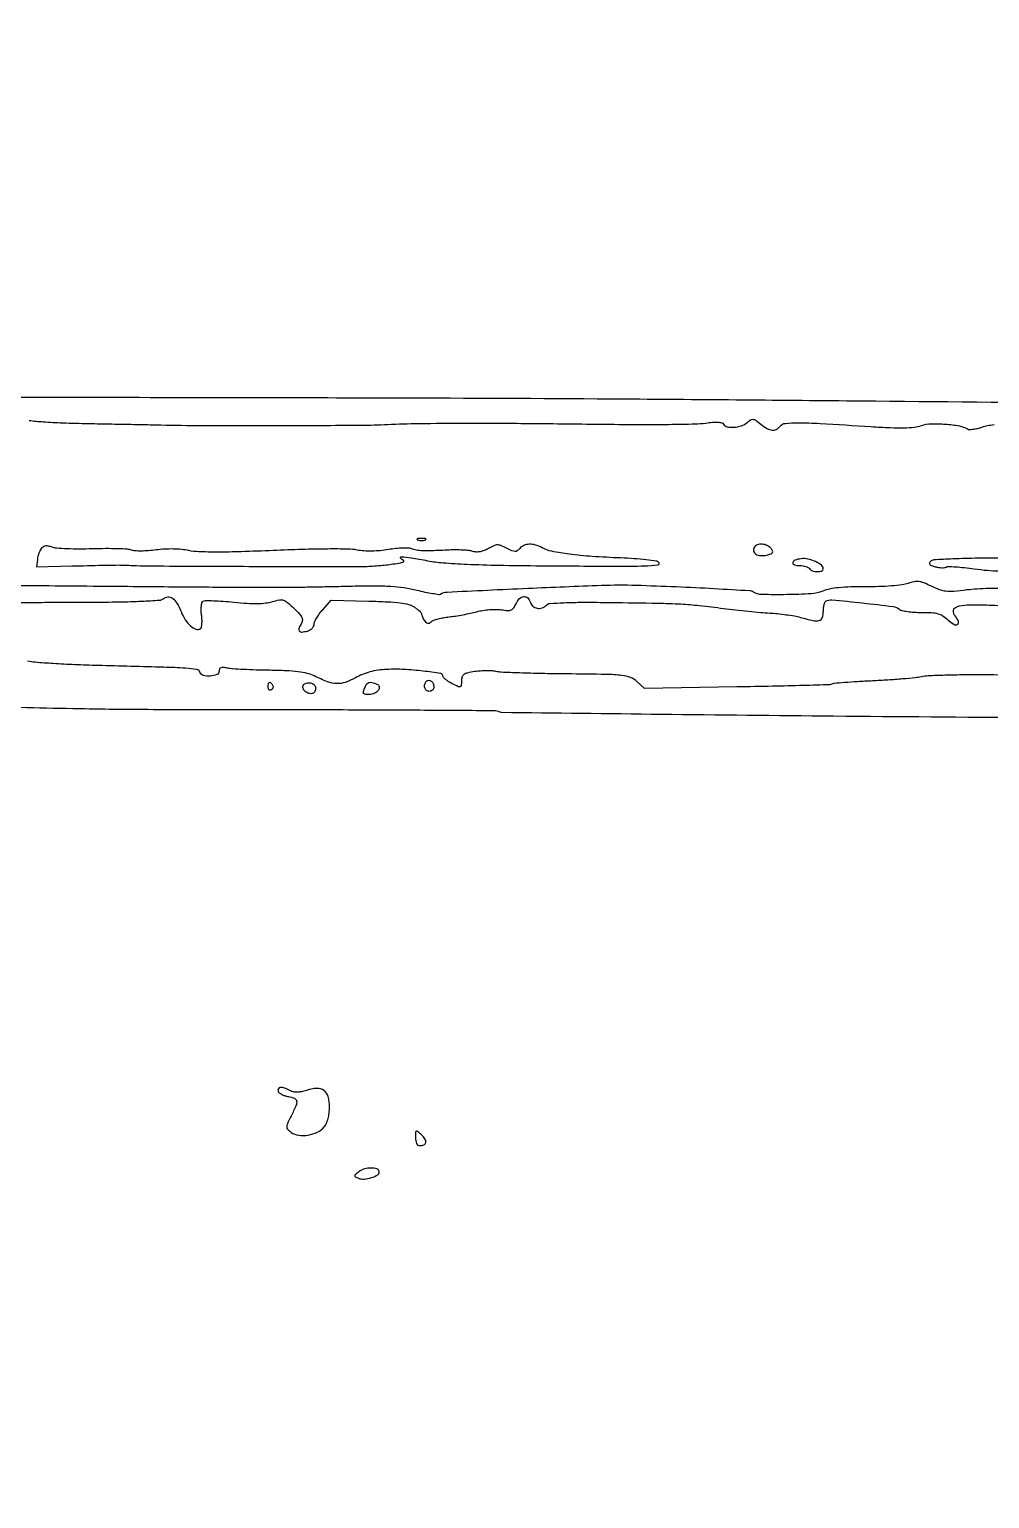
# Model space of a CAD drawing. Extents: x 0 to 5034, y 0 to 2560.
# Drawn here: x 2914.1 to 3227.2, y 0 to 478.7 of the extents above; entities that cross this region are included whole.
import ezdxf

# ---------------------------------------------------------------- set-up
doc = ezdxf.new("R2010")
doc.units = 0

msp = doc.modelspace()

# ---------------------------------------------------------------- linework, layer by layer
for points in [[(3231.001149, 296.554545, 0.009313), (3227.055595, 296.52576, 0.009306), (3223.102751, 296.349615, 0.015557), (3219.78936, 296.036382, -0.010655), (3215.522652, 295.590791, -0.046852), (3212.994229, 295.618323, -0.061721), (3210.862822, 296.112458, -0.027835), (3208.222552, 297.249822, 0.018086), (3205.762414, 298.366922, 0.066838), (3204.11602, 298.798904, 0.081759), (3202.591677, 298.737843, 0.035962), (3200.642759, 298.187783, -0.055356), (3198.719559, 297.724523, -0.011398), (3195.244965, 297.36543, -0.011749), (3191.133843, 297.13212, -0.010306), (3186.832356, 297.07799, 0.009042), (3181.94809, 297.028873, 0.017463), (3178.047415, 296.782569, 0.021609), (3174.997308, 296.349028, 0.052893), (3172.827719, 295.701377, -0.08352), (3169.03521, 294.816883, -0.012019), (3161.055955, 294.510046, -0.009653), (3152.980197, 294.549666, -0.133119), (3150.201347, 295.375561, 0.124426), (3149.012615, 295.751102, 0.000744), (3137.491029, 296.407719, 0.00327), (3125.054073, 297.016383, 0.002832), (3112, 297.495635, 0.016839), (3100.634306, 297.465599, 0.002256), (3076.71501, 296.488461, 0.000475), (3050.320908, 295.265783, 0.126393), (3048.154987, 294.598882, -0.175058), (3047.656361, 294.495965, -0.005879), (3045.636153, 294.811253, -0.010492), (3043.229828, 295.267948, -0.007047), (3040.5, 295.88595, 0.023056), (3036.369095, 296.683086, 0.020369), (3032.00778, 297.137375, 0.015753), (3026.697838, 297.304972, 0.00649), (3019.5, 297.21189, -0.00115), (3013.590045, 297.072329, -0.001006), (3007.409375, 296.953048, -0.001011), (3001.824177, 296.867802, -0.003016), (2998, 296.840241, -0.000853), (2991.543199, 296.843666, -0.000237), (2981.429316, 296.871079, -0.000186), (2971.367863, 296.906875, -0.001711), (2967, 296.938988, 0.000565), (2965.823138, 296.950338, 0.000003), (2953.304453, 297.056861, 0.000012), (2939.081054, 297.177473, 0.000008), (2922.483243, 297.317563, -0.001583), (2892.696228, 297.662845, -0.021187)], [(3256.111717, 356.857426, 0.000203), (3180.526485, 357.604496, 0.00074), (3103.572974, 358.219836, 0.001001), (3034, 358.533893, 0.000184), (2988.816654, 358.630806, 0.000095), (2932.307297, 358.720513, 0.000036), (2875.602303, 358.795675, 0.001669)], [(2911.155545, 257.814384, 0.001027), (2928.316365, 257.445063, 0.003341), (2949.425821, 257.175233, 0.001525), (2977, 257.091122, -0.00052), (3012.878934, 257.053781, -0.001022), (3041.418011, 256.936041, -0.000091), (3066.089566, 256.779305, -0.133892), (3066.959186, 256.536067, 0.132515), (3068.130254, 256.205093, 0.000037), (3120.094258, 255.588167, 0.000705), (3176.322442, 255.004112, 0.000487), (3240, 254.494499, -0.000533)], [(3408.458187, 266.676492, -0.000085), (3311.5, 267.576859, 0.000034), (3284.181915, 267.833341, 0.00004), (3258.334375, 268.072168, 0.000035), (3236.507384, 268.27055, 0.000254), (3226, 268.359969, 0.004087), (3219.042563, 268.358774, 0.005172), (3212.6125, 268.238591, 0.004128), (3207.229807, 268.037793, 0.041403), (3205, 267.750128, -0.027395), (3202.931889, 267.424264, -0.004383), (3198.85625, 267.045211, -0.004839), (3194.042352, 266.686912, -0.004226), (3189, 266.403421, 0.003109), (3184.156302, 266.141951, 0.004742), (3179.956284, 265.849021, 0.001826), (3176.360198, 265.550699, 0.117019), (3175.766072, 265.354209, -0.131075), (3175.134435, 265.164543, -0.00038), (3166.379177, 264.899285, -0.002198), (3156.468247, 264.650139, -0.001367), (3144.841307, 264.440784), (3114.650471, 263.979737), (3112.244816, 266.239869, 0.099207), (3110.14125, 267.548324, 0.063262), (3107.328095, 268.213923, 0.022393), (3102.328839, 268.520239, 0.001833), (3089.237964, 268.687175, -0.002642), (3081.16939, 268.803122, -0.00372), (3073.976411, 268.998057, -0.002194), (3067.921612, 269.233851, -0.050691), (3066.21308, 269.482656, 0.046562), (3064.982041, 269.672298, 0.016809), (3063.210409, 269.718684, 0.016503), (3061.25502, 269.639563, 0.018854), (3059.394696, 269.431938, 0.016733), (3056.956961, 268.982515, 0.098862), (3055.773781, 268.46424, 0.167862), (3055.194437, 267.666692, 0.074036), (3055, 266.360776, -0.023207), (3054.931092, 264.876915, -0.308944), (3054.599859, 264.477292, -0.182433), (3053.95961, 264.529573, -0.008719), (3052, 265.5, -0.021475), (3050.851079, 266.158122, -0.029301), (3049.88125, 266.853012, -0.029352), (3049.175634, 267.496, -0.195722), (3049, 267.927493, 0.369228), (3048.246552, 268.808698, 0.008921), (3042.518517, 269.605104, 0.017729), (3036.315213, 270.132748, 0.023803), (3030.674393, 270.14292, 0.024295), (3027.826843, 269.873387, 0.029399), (3025.197783, 269.335705, 0.030683), (3022.748823, 268.519086, 0.031506), (3020.440557, 267.41487, -0.044347), (3017.134957, 265.936486, -0.094554), (3014.375303, 265.538102, -0.078445), (3011.340816, 266.158743, -0.023624), (3007, 268.022501, 0.053481), (3004.747433, 268.834389, 0.028227), (3001.821427, 269.374798, 0.020477), (2997.917958, 269.708359, 0.007965), (2992.5, 269.86209, -0.004529), (2988.086812, 269.956967, -0.005383), (2983.923437, 270.129092, -0.004703), (2980.417852, 270.344925, -0.034255), (2978.75, 270.578908, 0.026096), (2977.394924, 270.791591, 0.113508), (2976.593472, 270.692882, 0.198955), (2976.158704, 270.294802, 0.109596), (2976, 269.579455, -0.303173), (2975.255953, 268.465143, -0.085374), (2973.112192, 267.978998, -0.080117), (2970.833383, 268.224286, -0.250572), (2969.750193, 269.25, 0.279857), (2968.719368, 270.124319, 0.023134), (2965.073187, 270.532266, 0.009496), (2957.977969, 270.860071, 0.000564), (2936.5, 271.419658, -0.004307), (2928.936482, 271.673395, -0.005392), (2921.925436, 272.044859, -0.004388), (2916.056855, 272.471039, -0.041312), (2913.565314, 272.882965, 0.024515)], [(2914.065039, 351.274706, 0.010123), (2918.64321, 350.837906, 0.010111), (2924.930293, 350.493945, 0.004109), (2933.5, 350.269238, -0.000149), (2941.104611, 350.130105, -0.00018), (2948.240625, 349.99485, -0.000152), (2954.248061, 349.876991, -0.001236), (2957, 349.815357, 0.005703), (2970.593708, 349.632393, 0.001006), (2996.110455, 349.631389, 0.000717), (3022.088772, 349.719885, 0.011128), (3031, 349.961389, -0.009061), (3041.133485, 350.277937, -0.002948), (3056.109133, 350.385914, -0.002406), (3075.577347, 350.3178, -0.001163), (3100.5, 350.052702, 0.002566), (3111.981986, 349.96281, 0.003344), (3122.491758, 350.004772, 0.002494), (3131.293418, 350.142696, 0.030606), (3134.642155, 350.417404, -0.015283), (3136.920129, 350.674716, -0.035041), (3138.646022, 350.695194, -0.046917), (3139.863596, 350.508741, -0.195303), (3140.451172, 350.079005, 0.204148), (3141.683236, 349.209688, 0.070346), (3143.904141, 349.051209, 0.065556), (3146.306055, 349.538474, 0.101469), (3148.122543, 350.6109, -0.041182), (3149.233892, 351.461459, -0.172295), (3150.041325, 351.650249, -0.122624), (3150.946501, 351.314097, -0.016728), (3152.586143, 350.1109, 0.032342), (3154.723343, 348.642937, 0.107538), (3156.330245, 348.105179, 0.154719), (3157.672249, 348.374864, 0.093459), (3158.932299, 349.418425, -0.195556), (3160.634007, 350.330111, -0.027705), (3164.680655, 350.533429, -0.013541), (3171.917164, 350.299783, -0.001487), (3188.5, 349.264827, 0.005928), (3194.805738, 348.927477, 0.015575), (3199.334285, 348.880178, 0.021294), (3202.662721, 349.091098, 0.055642), (3205, 349.606485, -0.074921), (3208.157408, 350.176601, -0.025835), (3212.80691, 350.07159, -0.025011), (3217.354529, 349.503619, -0.095113), (3220.016844, 348.48959, 0.145745), (3220.639265, 348.321262, 0.027025), (3221.834633, 348.416331, 0.026947), (3223.266362, 348.687649, 0.021722), (3224.76955, 349.127393, -0.034253), (3226.521976, 349.592747, -0.018578), (3228.726055, 349.934722, -0.018429)], [(3234.917868, 306.451198, 0.002753), (3223.497034, 306.366815, 0.007175), (3215.284523, 306.143026, 0.003897), (3209.060272, 305.835384, 0.184093), (3207.927982, 305.327982, 0.123957), (3207.613126, 304.801221, 0.260801), (3207.713018, 304.350606, 0.123929), (3208.291378, 303.958477, 0.025832), (3209.472773, 303.59619, 0.026338), (3210.543395, 303.386688, 0.02914), (3211.594507, 303.299973, 0.030343), (3212.489694, 303.332767, 0.11457), (3213.017666, 303.510918, -0.148248), (3213.70506, 303.693207, -0.007116), (3216.103751, 303.574705, -0.011116), (3218.983954, 303.3269, -0.007734), (3222.223583, 302.924679, 0.013098), (3226.491079, 302.441273, 0.020294), (3230.194456, 302.270732, 0.021665)], [(2910.552767, 291.973515, -0.000114), (2917.223247, 292.005175, -0.000182), (2925.152316, 292.038106, -0.000132), (2933.983394, 292.069226, 0.003463), (2943.486353, 292.166026, 0.007445), (2950.80724, 292.400391, 0.004087), (2956.546045, 292.716721, 0.158683), (2957.720659, 293.183131, -0.158406), (2959.243889, 293.788919, -0.171925), (2960.774439, 293.355093, -0.104368), (2962.255304, 291.752989, -0.039395), (2963.614983, 289.004234, 0.047961), (2964.992278, 286.335674, 0.069385), (2966.721272, 284.3276, 0.095023), (2968.46823, 283.299532, 0.227826), (2969.925485, 283.453947, 0.204347), (2970.2379, 283.897084, 0.032128), (2970.397431, 284.976727, 0.031277), (2970.424778, 286.348448, 0.022687), (2970.290538, 287.870545, -0.025909), (2970.165108, 289.405653, -0.035215), (2970.221617, 290.794024, -0.038197), (2970.428116, 291.882791, -0.190617), (2970.792608, 292.371825, -0.139867), (2971.549267, 292.585841, -0.006934), (2974.161365, 292.543638, -0.010745), (2977.299508, 292.381839, -0.007523), (2980.826735, 292.070471, 0.009888), (2985.11398, 291.71244, 0.019319), (2988.541409, 291.627046, 0.024192), (2991.288944, 291.797883, 0.046862), (2993.44209, 292.243609, -0.029103), (2995.657102, 292.784704, -0.121864), (2997.015733, 292.70155, -0.100389), (2998.315153, 291.985304, -0.016478), (3000.451207, 290.047292, -0.015254), (3002.248551, 288.195623, -0.081193), (3003.016557, 287.018198, -0.148663), (3003.138143, 286.016413, -0.096261), (3002.716819, 284.918163, 0.049577), (3001.99693, 283.462141, 0.282927), (3002.153966, 282.651462, 0.237216), (3003.000782, 282.330595, 0.038056), (3004.79367, 282.656295, 0.066204), (3005.637092, 283.001011, 0.068155), (3006.351891, 283.551552, 0.075122), (3006.83466, 284.215878, 0.12019), (3007, 284.89377, -0.106457), (3007.180799, 285.73331, -0.02764), (3007.822029, 286.96651, -0.026825), (3008.727299, 288.323243, -0.024532), (3009.798395, 289.618128), (3012.596791, 292.681979), (3024.876973, 292.404513, -0.006254), (3030.932676, 292.191879, -0.019631), (3034.986728, 291.838844, -0.028687), (3037.79045, 291.318576, -0.085005), (3039.578578, 290.540471, -0.019237), (3040.506994, 289.879755, -0.025628), (3041.293205, 289.20641, -0.024602), (3041.871813, 288.600237, -0.174716), (3042.015313, 288.226947, 0.075271), (3042.079968, 287.853255, 0.020532), (3042.292991, 287.291804, 0.020279), (3042.590239, 286.667307, 0.019845), (3042.939097, 286.064302, 0.058287), (3043.439763, 285.445948, 0.155023), (3043.94144, 285.193541, 0.154147), (3044.498739, 285.276251, 0.057432), (3045.173785, 285.706995, -0.084857), (3045.969627, 286.155706, -0.019976), (3047.432299, 286.614801, -0.02001), (3049.179985, 287.013287, -0.018506), (3051, 287.28306, 0.01183), (3053.048307, 287.558781, 0.006823), (3055.5, 287.982434, 0.006815), (3057.950993, 288.475158, 0.011333), (3060, 288.965047, -0.026239), (3061.9858, 289.377684, -0.018918), (3064.234264, 289.636448, -0.019188), (3066.39678, 289.719483, -0.03877), (3068.095367, 289.587589, 0.023508), (3070.122265, 289.367854, 0.112382), (3071.26314, 289.5553, 0.143164), (3072.065182, 290.192115, 0.046986), (3072.823928, 291.512909, -0.080601), (3073.967608, 293.227028, -0.181394), (3075.344916, 293.914013, -0.22672), (3076.613367, 293.462303, -0.119427), (3077.5, 292, 0.137154), (3078.334221, 290.726539, 0.13843), (3079.705029, 290.075928, 0.128618), (3081.295002, 290.215899, 0.110891), (3082.715353, 291.115353, -0.180255), (3083.86638, 291.641453, -0.007745), (3088.386027, 291.897298, -0.009999), (3094.643988, 292.029109, -0.003476), (3103.665353, 291.975978, -0.001276), (3118.984731, 291.740148, -0.008726), (3126.528501, 291.473013, -0.013775), (3132.590438, 290.984593, -0.006236), (3140.5, 290.027496, 0.004668), (3144.385586, 289.544952, 0.003628), (3148.620972, 289.090182, 0.003668), (3152.576735, 288.723734, 0.008859), (3155.507564, 288.526131, -0.012771), (3158.0999, 288.330961, -0.009765), (3160.923184, 287.989914, -0.009892), (3163.555867, 287.566328, -0.022875), (3165.507564, 287.119521, 0.014319), (3169.679063, 286.089125, 0.113485), (3171.654361, 286.113773, 0.249383), (3172.652465, 287.002108, 0.088914), (3173, 288.940983, -0.025278), (3173.058798, 290.103288, -0.032041), (3173.235518, 291.16361, -0.033551), (3173.491319, 292.001564, -0.164937), (3173.801762, 292.377482, -0.163476), (3175.773113, 292.838001, -0.003504), (3185.789752, 291.816767, -0.003856), (3195.719892, 290.656436, -0.143139), (3197.786554, 289.762181, 0.118685), (3198.638606, 289.343784, 0.019724), (3200.448219, 289.013085, 0.020682), (3202.650901, 288.792191, 0.017004), (3205.013614, 288.73409, -0.015853), (3208.284673, 288.661181, -0.056305), (3210.349921, 288.314146, -0.074249), (3211.974334, 287.57466, -0.043023), (3213.670505, 286.254401, 0.05228), (3215.529719, 284.861608, 0.2731), (3216.758032, 284.855122, 0.387353), (3217.056267, 285.806532, 0.064433), (3215.936922, 287.576004, -0.213859), (3215.450668, 289.323766, -0.277967), (3216.489425, 290.576565, -0.078047), (3219.84801, 291.189497, -0.014123), (3226.210113, 291.167163, -0.008867), (3229.84306, 290.987232, -0.01125)]]:
    msp.add_lwpolyline(points, format="xyb")
for points in [[(3040.75, 312.337719, 0.057986), (3041.320008, 312.181385, 0.037979), (3042, 312.12966, 0.037979), (3042.679992, 312.181385, 0.057986), (3043.25, 312.337719, 0.174857), (3043.459382, 312.525001, 0.447206), (3043.398438, 312.693942, 0.078554), (3042.89144, 312.810911, 0.017491), (3042, 312.842105, 0.017491), (3041.10856, 312.810911, 0.078554), (3040.601562, 312.693942, 0.447206), (3040.540618, 312.525001, 0.174857)], [(2918.095708, 309.615322, 0.059303), (2917.67003, 308.957386, 0.027011), (2917.268841, 308.01318, 0.026286), (2916.948689, 306.960394, 0.032682), (2916.768247, 305.953438), (2916.5, 303.567829), (2928, 303.860071, -0.000385), (2938.10594, 304.109101, -0.003988), (2942.268489, 304.17525, -0.009052), (2945.056028, 304.146845, -0.007665), (2948, 304.018341, 0.013575), (2952.307051, 303.881315, 0.000143), (2982.242897, 303.750508, 0.000421), (3009.983676, 303.660573, 0.003116), (3023.202133, 303.71123, 0.011589), (3025.349232, 303.78263, 0.006659), (3027.932388, 303.963066, 0.00665), (3030.52433, 304.213594, 0.011023), (3032.702133, 304.502087, 0.007141), (3035.186299, 304.923475, 0.081105), (3036.120918, 305.258474, 0.505929), (3036.167702, 305.621938, 0.094926), (3035.5, 306.052523, -0.276539), (3035.12292, 306.550899, -0.463156), (3035.442622, 306.887705, -0.027148), (3038.58097, 306.540076, -0.005756), (3044, 305.575722, 0.027748), (3049.005544, 304.910401, 0.008114), (3056.758452, 304.441312, 0.006462), (3067.148019, 304.116223, 0.002787), (3081, 303.939153, 0.000606), (3105.723386, 303.790893, 0.008297), (3114.706127, 303.896961, 0.021651), (3119.085978, 304.211517, 0.627369), (3119.370812, 305.029188, 0.161492), (3118.525325, 305.453551, 0.00744), (3115.289085, 305.876911, 0.011719), (3111.371334, 306.237428, 0.008079), (3106.920812, 306.469812, -0.008016), (3097.618943, 306.954322, -0.015248), (3090.162482, 307.691661, -0.017352), (3084.485931, 308.62965, -0.076755), (3081.315741, 309.79286, 0.055573), (3079.16446, 310.686844, 0.080005), (3077.121906, 310.939654, 0.094575), (3075.362373, 310.53673, 0.116617), (3074.021857, 309.526336, -0.06677), (3073.234083, 308.800164, -0.160869), (3072.483962, 308.574369, -0.097087), (3071.499593, 308.794688, -0.015875), (3069.727972, 309.640671, 0.022393), (3067.864602, 310.500829, 0.101068), (3066.692882, 310.721608, 0.104908), (3065.550552, 310.461043, 0.025068), (3063.81661, 309.55074, -0.03802), (3062.463003, 308.884205, -0.048957), (3061.13255, 308.49626, -0.054236), (3059.875117, 308.398587, -0.070509), (3058.73805, 308.595679, 0.050226), (3057.520808, 308.857729, 0.013385), (3055.541802, 309.026171, 0.013432), (3053.269826, 309.097261, 0.01348), (3051, 309.046091, -0.003011), (3045.270685, 308.796847, -0.017839), (3042.271262, 308.791507, -0.034674), (3040.322987, 308.993314, -0.058451), (3038.750249, 309.461446, 0.092512), (3037.72459, 309.6925, 0.018024), (3035.820894, 309.694466, 0.018585), (3033.570659, 309.53177, 0.016255), (3031.235073, 309.198227, -0.020642), (3028.565501, 308.840847, -0.019362), (3025.817818, 308.694852, -0.020156), (3023.213697, 308.762419, -0.031259), (3020.984824, 309.050971, 0.044165), (3018.024416, 309.35689, 0.005104), (3011.339013, 309.386924, 0.005846), (3003.086213, 309.243251, 0.003933), (2993.665718, 308.894849, -0.003429), (2983.253169, 308.499244, -0.007629), (2975.319844, 308.373422, -0.008777), (2969.408228, 308.473646, -0.044218), (2966.131903, 308.878292, 0.029717), (2963.818525, 309.232292, 0.018614), (2961.083252, 309.383448, 0.018024), (2958.209143, 309.331531, 0.020461), (2955.466184, 309.070105, -0.015519), (2953.033094, 308.813931, -0.016874), (2950.655873, 308.718506, -0.016566), (2948.623708, 308.772887, -0.075224), (2947.468701, 309.019123, 0.074953), (2946.146105, 309.301834, 0.007365), (2942.882104, 309.452832, 0.009178), (2938.96487, 309.504315, 0.00715), (2934.707214, 309.421217, -0.008521), (2930.422059, 309.349338, -0.01046), (2926.420772, 309.434137, -0.009046), (2923.077406, 309.635652, -0.071378), (2921.565974, 309.974917, 0.037018), (2920.404048, 310.320788, 0.079811), (2919.47466, 310.372918, 0.101537), (2918.722009, 310.135442, 0.09278)], [(3150.446149, 309.912868, 0.204324), (3150.264832, 308.717007, 0.194263), (3150.997667, 307.725243, 0.123815), (3152.570928, 307.231152, 0.076104), (3154.515035, 307.414417, 0.021129), (3155.904397, 307.826233, 0.161828), (3156.438275, 308.233171, 0.270203), (3156.475285, 308.754756, 0.059008), (3155.965806, 309.541201, 0.110757), (3154.691158, 310.525278, 0.092666), (3153.0326, 310.952379, 0.102223), (3151.468613, 310.737552, 0.17088)], [(3165.75, 306.198866, 0.049847), (3163.735937, 305.749214, 0.285366), (3163.065047, 304.945515, 0.386247), (3163.556466, 304.223448, 0.059078), (3165.440983, 304, -0.037634), (3166.42066, 303.926158, -0.041396), (3167.346475, 303.70625, -0.045439), (3168.093337, 303.384508, -0.130646), (3168.5, 303, 0.180991), (3169.416563, 302.289948, 0.068974), (3171.036374, 302.023088, 0.078755), (3172.501696, 302.217096, 0.331938), (3173, 302.88499, 0.234384), (3172.403394, 304.08778, 0.055344), (3170.422416, 305.273371, 0.053381), (3167.965757, 306.093131, 0.08406)], [(2993.457295, 265.069098, -0.108373), (2993.598899, 264.665803, -0.099685), (2993.565079, 264.22714, -0.095498), (2993.360589, 263.820631, -0.090427), (2993.016312, 263.510081, -0.136093), (2992.63036, 263.397824, -0.190788), (2992.298542, 263.524436, -0.140899), (2992.074611, 263.890269, -0.067432), (2992, 264.440983, -0.039415), (2992.085158, 265.519563, -0.25701), (2992.407182, 265.933879, -0.315493), (2992.86686, 265.838655, -0.050477)], [(3007.5, 264.069638, -0.066419), (3007.425276, 263.5096, -0.065425), (3007.20625, 262.985648, -0.07106), (3006.88233, 262.575524, -0.11383), (3006.5, 262.349589, -0.147672), (3005.279243, 262.332711, -0.107367), (3004.075772, 262.97976, -0.125868), (3003.372787, 263.978861, -0.233169), (3003.465121, 264.943565, -0.182215), (3004.442641, 265.697141, -0.128086), (3005.84423, 265.755323, -0.135554), (3007.040843, 265.128142, -0.207547)], [(3027.443736, 265.383217, -0.243659), (3028.198764, 264.533369, -0.228166), (3027.966496, 263.389142, -0.130044), (3026.655187, 262.364606, -0.101497), (3024.877555, 262, -0.024151), (3023.567094, 262.063334, -0.252797), (3023.135763, 262.353263, -0.200003), (3023.084868, 262.923751, -0.015148), (3023.606989, 264.418213, -0.067502), (3024.165987, 265.438521, -0.173815), (3024.854104, 265.899849, -0.125461), (3025.838679, 265.896686, -0.028402)], [(3046, 264.440983, -0.103216), (3045.885271, 263.891133, -0.098834), (3045.559375, 263.423289, -0.096907), (3045.072549, 263.109789, -0.095012), (3044.5, 263, -0.179946), (3043.59764, 263.335619, -0.15216), (3043.05672, 264.20489, -0.132661), (3043.066992, 265.327196, -0.128822), (3043.63948, 266.306147, -0.194761), (3044.37668, 266.618432, -0.172865), (3045.169706, 266.350022, -0.128462), (3045.782775, 265.537796, -0.098073)], [(2995.249165, 132.75, 0.145348), (2995.609626, 132.234066, 0.04667), (2996.399862, 131.717428, 0.042017), (2997.435345, 131.277471, 0.036212), (2998.582498, 130.990179, -0.053249), (3000.59143, 130.413813, -0.267118), (3001.284101, 129.526738, -0.139917), (3001.078278, 128.035129, -0.013142), (2999.481108, 124.655104, 0.008623), (2998.260927, 122.132163, 0.110558), (2998.040494, 121.112973, 0.19539), (2998.359769, 120.343137, 0.037798), (2999.519535, 119.333757, 0.12905), (3001.893803, 118.374587, 0.072278), (3005.027391, 118.428022, 0.070893), (3008.087114, 119.384257, 0.110734), (3010.25, 121.08037, 0.066994), (3010.97185, 122.254015, 0.03863), (3011.526575, 123.820203, 0.035227), (3011.881326, 125.637786, 0.030592), (3012, 127.5756, 0.063998), (3011.56017, 130.997813, 0.173972), (3010.200041, 132.985317, 0.174013), (3007.886859, 133.654458, 0.064034), (3004.5, 133, -0.026575), (3002.820925, 132.543181, -0.050317), (3001.42889, 132.386691, -0.060732), (3000.223039, 132.519768, -0.065134), (2999.11471, 132.938609, 0.034087), (2997.320035, 133.747066, 0.101308), (2995.993158, 133.951914, 0.251386), (2995.336583, 133.557166, 0.217868)], [(3040, 117.654988, 0.042706), (3040.094591, 116.549541, 0.081816), (3040.385686, 115.710621, 0.114315), (3040.847147, 115.189651, 0.155807), (3041.440983, 115, 0.101991), (3042.796595, 115.279428, 0.258897), (3043.390578, 116.048623, 0.188457), (3043.133961, 117.187388, 0.060334), (3041.976419, 118.521341, 0.009633), (3040.68098, 119.649072, 0.284891), (3040.267682, 119.70814, 0.287198), (3040.033332, 119.364364, 0.009749)], [(3021.596503, 106.521052, 0.011455), (3020.44095, 105.588141, 0.204477), (3020.231141, 105.17025, 0.302459), (3020.429912, 104.827487, 0.022867), (3021.463515, 104.375627, 0.115164), (3023.315531, 104.120131, 0.05323), (3025.71281, 104.602557, 0.05518), (3027.727523, 105.490685, 0.307876), (3028.212614, 106.5, 0.280731), (3027.459138, 107.400594, 0.081065), (3025.591868, 107.71144, 0.068843), (3023.377213, 107.412239, 0.096429)]]:
    msp.add_lwpolyline(points, format="xyb", close=True)

doc.saveas('drawing.dxf')
